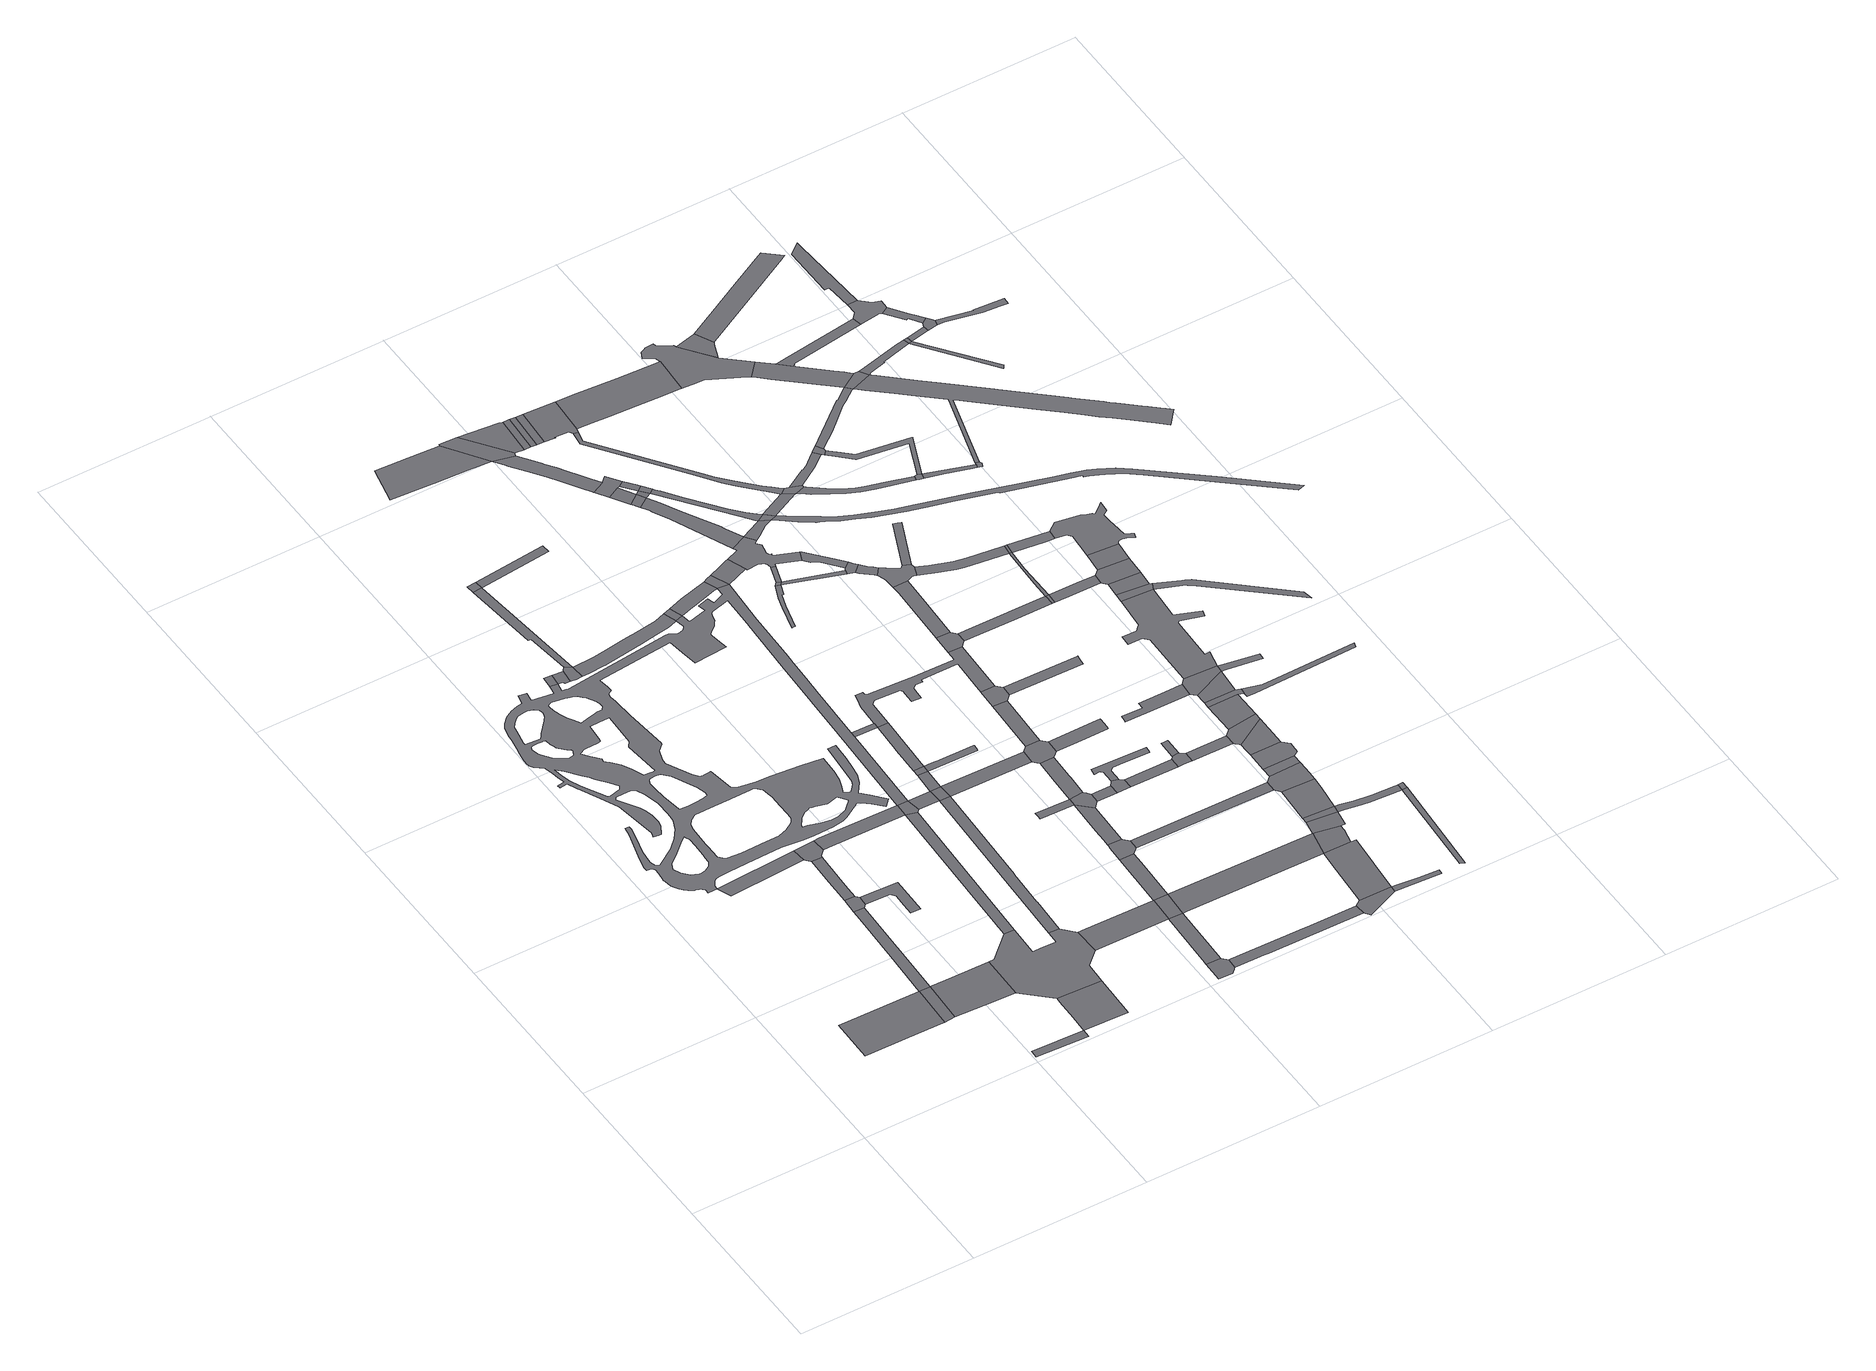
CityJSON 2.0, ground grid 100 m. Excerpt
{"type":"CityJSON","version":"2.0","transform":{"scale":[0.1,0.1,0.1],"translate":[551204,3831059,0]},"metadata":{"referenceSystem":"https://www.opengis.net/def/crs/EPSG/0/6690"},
"CityObjects":{
"road1":{"type":"Road","attributes":{"function":"3","RoadStructureAttribute.sectionType":"1"},"geometry":[{"type":"MultiSurface","lod":"1","boundaries":[[[0,1,2,3,4,5,6]]]}]},
"road2":{"type":"Road","geometry":[{"type":"MultiSurface","lod":"1","boundaries":[[[6,5,7,8]]]}]},
"road3":{"type":"Road","geometry":[{"type":"MultiSurface","lod":"1","boundaries":[[[9,10,11,12,13,14,15]]]}]},
"road4":{"type":"Road","attributes":{"RoadStructureAttribute.sectionType":"1"},"geometry":[{"type":"MultiSurface","lod":"1","boundaries":[[[16,17,18,19,6,8,20]]]}]},
"road5":{"type":"Road","attributes":{"RoadStructureAttribute.sectionType":"1"},"geometry":[{"type":"MultiSurface","lod":"1","boundaries":[[[21,22,23,24,25]]]}]},
"road6":{"type":"Road","attributes":{"function":"3","RoadStructureAttribute.sectionType":"1"},"geometry":[{"type":"MultiSurface","lod":"1","boundaries":[[[26,27,8,7,28,29,30]]]}]},
"road7":{"type":"Road","geometry":[{"type":"MultiSurface","lod":"1","boundaries":[[[31,16,20,32,33,34]]]}]},
"road8":{"type":"Road","attributes":{"RoadStructureAttribute.sectionType":"1"},"geometry":[{"type":"MultiSurface","lod":"1","boundaries":[[[35,36,37,31,34,38,39]]]}]},
"road9":{"type":"Road","attributes":{"RoadStructureAttribute.sectionType":"1"},"geometry":[{"type":"MultiSurface","lod":"1","boundaries":[[[40,41,42,43,44,45,46,33,32]]]}]},
"road10":{"type":"Road","geometry":[{"type":"MultiSurface","lod":"1","boundaries":[[[47,9,15,48,49,35,39,50,51,52,53]]]}]},
"road11":{"type":"Road","geometry":[{"type":"MultiSurface","lod":"1","boundaries":[[[54,55,56,57]]]}]},
"road12":{"type":"Road","geometry":[{"type":"MultiSurface","lod":"1","boundaries":[[[58,59,60,61,62,25,63,64]]]}]},
"road13":{"type":"Road","attributes":{"RoadStructureAttribute.sectionType":"1"},"geometry":[{"type":"MultiSurface","lod":"1","boundaries":[[[57,56,65,66,67,68]]]}]},
"road14":{"type":"Road","attributes":{"RoadStructureAttribute.sectionType":"1"},"geometry":[{"type":"MultiSurface","lod":"1","boundaries":[[[69,70,71,72,73,74,75,76,77,78,79,80,81,82,83,84,85,86,87,88,89,90,91,92,56,55,93,94,95,96,97,98,99,100,101,102,103,104,105,106,107,108,109,110,111,112,113,114,115,116,117,118,119,120,121,122,123,124,125,126,127,128,129,130,131,132,133,134,135,136,137,138,139,140,141,142,143,144,145,146,147,148,149,150,151,152,153,154,155,156,157,158,159,160,161,162,163,164,165,166,167,168,169,170,171,172,173,174,175,176,177,178,179,180,181,182,183,184,185,186,187,188,189,190,191,192,193,194,195,196,197,198,12,199,200,201,202,203,204,205,206,207,208,209,210,211,212,213,214,215,216,217,218,219,220,221,222,223,224,225,226,227,228,229,230,231,232,233,234,235,236,237,238,239,240,241,242,243,244,245,246,247,248,249,250,251,252,253,254,255,256,257,258,259,260,261,262,263,264,265,266,267,268,269,270,271,272,273,274,275,276,277,278,279,280,281,282,283,284,285,286,287,288,289,290,291,292,293,294,295,296,297,298,299,300,301,302],[303,304,305,306,307,308,309,310,311,312,313,314,315,316,317,318,319,320,321,322],[323,324,325,326,327,328,329,330,331,332,333,334,335,336,337,338,339],[340,341,342,343,344,345,346,347,348,349,350,351,352,353,354,355,356,357,358,359,360,361,362,363,364,365],[366,367,368,369,370,371,372,373,374,375,376,377,378,379,380,381,382,383,384,385,386,387,388],[389,390,391,392,393,394,395,396,397,398,399,400,401,402,403,404,405,406,407,408,409,410],[411,412,413,414,415,416,417,418,419,420,421,422,423,424,425,426,427,428,429,430,431,432,433,434,435],[436,437,438,439,440,441,442,443,444,445,446,447,448,449,450,451,452],[453,454,455,456,457,458,459,460,461,462,463,464,465,466,467,468,469,470,471,472,473,474,475,476,477],[478,479,480,481,482,483,484,485,486,487,488,489,490,491,492,493,494,495,496,497,498,499,500,501,502,503,504,505,506]]]}]},
"road15":{"type":"Road","geometry":[{"type":"MultiSurface","lod":"1","boundaries":[[[507,68,67,508,509,510]]]}]},
"road16":{"type":"Road","geometry":[{"type":"MultiSurface","lod":"1","boundaries":[[[511,512,513,30,29,58,64,514,515,516,517,518,519,520,521,522,523]]]}]},
"road17":{"type":"Road","attributes":{"RoadStructureAttribute.sectionType":"1"},"geometry":[{"type":"MultiSurface","lod":"1","boundaries":[[[524,525,526,527,507,510]]]}]},
"road18":{"type":"Road","geometry":[{"type":"MultiSurface","lod":"1","boundaries":[[[528,47,53,529,530,290]]]}]},
"road19":{"type":"Road","geometry":[{"type":"MultiSurface","lod":"1","boundaries":[[[531,532,525,524]]]}]},
"road20":{"type":"Road","attributes":{"RoadStructureAttribute.sectionType":"1"},"geometry":[{"type":"MultiSurface","lod":"1","boundaries":[[[530,533,534,535,536,511,523,537]]]}]},
"road21":{"type":"Road","attributes":{"RoadStructureAttribute.sectionType":"1"},"geometry":[{"type":"MultiSurface","lod":"1","boundaries":[[[538,539,540,541,542,543,544,510,509,545,546,547,548,549,550,551,552,553,554,555,78]]]}]},
"road22":{"type":"Road","attributes":{"RoadStructureAttribute.sectionType":"1"},"geometry":[{"type":"MultiSurface","lod":"1","boundaries":[[[556,557,558,518,517,559,560,561,562,563]]]}]},
"road23":{"type":"Road","geometry":[{"type":"MultiSurface","lod":"1","boundaries":[[[290,530,537,564,565,291]]]}]},
"road24":{"type":"Road","attributes":{"RoadStructureAttribute.sectionType":"1"},"geometry":[{"type":"MultiSurface","lod":"1","boundaries":[[[566,567,531,524]]]}]},
"road25":{"type":"Road","attributes":{"function":"3","RoadStructureAttribute.sectionType":"1"},"geometry":[{"type":"MultiSurface","lod":"1","boundaries":[[[568,516,515,569,570]]]}]},
"road26":{"type":"Road","attributes":{"RoadStructureAttribute.sectionType":"1"},"geometry":[{"type":"MultiSurface","lod":"1","boundaries":[[[571,291,565,572,556,573]]]}]},
"road27":{"type":"Road","geometry":[{"type":"MultiSurface","lod":"1","boundaries":[[[574,575,576,577,578,579,580,581,582]]]}]},
"road28":{"type":"Road","geometry":[{"type":"MultiSurface","lod":"1","boundaries":[[[573,556,563,583]]]}]},
"road29":{"type":"Road","attributes":{"RoadStructureAttribute.sectionType":"1"},"geometry":[{"type":"MultiSurface","lod":"1","boundaries":[[[584,573,583,585]]]}]},
"road30":{"type":"Road","attributes":{"RoadStructureAttribute.sectionType":"1"},"geometry":[{"type":"MultiSurface","lod":"1","boundaries":[[[569,586,587,588,574,582,589]]]}]},
"road31":{"type":"Road","geometry":[{"type":"MultiSurface","lod":"1","boundaries":[[[590,584,585,591]]]}]},
"road32":{"type":"Road","attributes":{"function":"2","RoadStructureAttribute.sectionType":"1"},"geometry":[{"type":"MultiSurface","lod":"1","boundaries":[[[592,593,594,595,596,597,598,599,600,601]]]}]},
"road33":{"type":"Road","geometry":[{"type":"MultiSurface","lod":"1","boundaries":[[[602,538,78,77]]]}]},
"road34":{"type":"Road","geometry":[{"type":"MultiSurface","lod":"1","boundaries":[[[293,292,603,604]]]}]},
"road35":{"type":"Road","attributes":{"RoadStructureAttribute.sectionType":"1"},"geometry":[{"type":"MultiSurface","lod":"1","boundaries":[[[603,605,606,607,590,591,608]]]}]},
"road36":{"type":"Road","geometry":[{"type":"MultiSurface","lod":"1","boundaries":[[[570,569,589,609]]]}]},
"road37":{"type":"Road","attributes":{"RoadStructureAttribute.sectionType":"1"},"geometry":[{"type":"MultiSurface","lod":"1","boundaries":[[[610,611,570,609,612,613]]]}]},
"road38":{"type":"Road","attributes":{"RoadStructureAttribute.sectionType":"1"},"geometry":[{"type":"MultiSurface","lod":"1","boundaries":[[[614,615,616,617,618,619,620,621,591,585]]]}]},
"road39":{"type":"Road","geometry":[{"type":"MultiSurface","lod":"1","boundaries":[[[622,623,602,77,624,625,626,627,628,629,630,69]]]}]},
"road40":{"type":"Road","attributes":{"RoadStructureAttribute.sectionType":"1"},"geometry":[{"type":"MultiSurface","lod":"1","boundaries":[[[631,583,563,632,633,634]]]}]},
"road41":{"type":"Road","geometry":[{"type":"MultiSurface","lod":"1","boundaries":[[[635,636,637,638,639]]]}]},
"road42":{"type":"Road","geometry":[{"type":"MultiSurface","lod":"1","boundaries":[[[640,641,642,610,613,643,644,645,646,647,648,649,650]]]}]},
"road43":{"type":"Road","geometry":[{"type":"MultiSurface","lod":"1","boundaries":[[[651,601,600,652,653,654,655,656,657,658,659]]]}]},
"road44":{"type":"Road","attributes":{"RoadStructureAttribute.sectionType":"1"},"geometry":[{"type":"MultiSurface","lod":"1","boundaries":[[[638,660,661,662,640,650,663]]]}]},
"road45":{"type":"Road","attributes":{"RoadStructureAttribute.sectionType":"1"},"geometry":[{"type":"MultiSurface","lod":"1","boundaries":[[[664,665,666,580,579,667,668,669,670,671]]]}]},
"road46":{"type":"Road","geometry":[{"type":"MultiSurface","lod":"1","boundaries":[[[672,673,622,69,302]]]}]},
"road47":{"type":"Road","geometry":[{"type":"MultiSurface","lod":"1","boundaries":[[[674,675,659,658,676,677]]]}]},
"road48":{"type":"Road","geometry":[{"type":"MultiSurface","lod":"1","boundaries":[[[678,679,639,638,663,680,681,682]]]}]},
"road49":{"type":"Road","attributes":{"RoadStructureAttribute.sectionType":"1"},"geometry":[{"type":"MultiSurface","lod":"1","boundaries":[[[600,683,684,685,686,687,688,689,690,691,692,693,694,695,696,697,698,699,700,701,702,703,704,705,652]]]}]},
"road50":{"type":"Road","attributes":{"RoadStructureAttribute.sectionType":"1"},"geometry":[{"type":"MultiSurface","lod":"1","boundaries":[[[706,707,708,709,710,639,679]]]}]},
"road51":{"type":"Road","attributes":{"RoadStructureAttribute.sectionType":"1"},"geometry":[{"type":"MultiSurface","lod":"1","boundaries":[[[711,712,713,714,715,716,717,718,719,720,721,722,723,724,604,603,608,725,726,727,728,729,730,731,732,733,734,735,736,737,738,739,740,741,742,743,744,745]]]}]},
"road52":{"type":"Road","attributes":{"RoadStructureAttribute.sectionType":"1"},"geometry":[{"type":"MultiSurface","lod":"1","boundaries":[[[746,747,748,672,302,749]]]}]},
"road53":{"type":"Road","attributes":{"RoadStructureAttribute.sectionType":"1"},"geometry":[{"type":"MultiSurface","lod":"1","boundaries":[[[750,751,752,753,754,755,756,757,758,759,760]]]}]},
"road54":{"type":"Road","attributes":{"RoadStructureAttribute.sectionType":"1"},"geometry":[{"type":"MultiSurface","lod":"1","boundaries":[[[682,681,761,762]]]}]},
"road55":{"type":"Road","geometry":[{"type":"MultiSurface","lod":"1","boundaries":[[[763,634,633,709,708,764,765,766,767,768,769]]]}]},
"road56":{"type":"Road","geometry":[{"type":"MultiSurface","lod":"1","boundaries":[[[677,676,770,771]]]}]},
"road57":{"type":"Road","attributes":{"RoadStructureAttribute.sectionType":"1"},"geometry":[{"type":"MultiSurface","lod":"1","boundaries":[[[772,773,774,775,776]]]}]},
"road58":{"type":"Road","geometry":[{"type":"MultiSurface","lod":"1","boundaries":[[[777,693,692,778,779,780,774,773,781,782]]]}]},
"road59":{"type":"Road","attributes":{"function":"3","RoadStructureAttribute.sectionType":"1"},"geometry":[{"type":"MultiSurface","lod":"1","boundaries":[[[783,609,589,784,785,786]]]}]},
"road60":{"type":"Road","attributes":{"RoadStructureAttribute.sectionType":"1"},"geometry":[{"type":"MultiSurface","lod":"1","boundaries":[[[771,770,787,788]]]}]},
"road61":{"type":"Road","geometry":[{"type":"MultiSurface","lod":"1","boundaries":[[[776,775,789,790,791,792]]]}]},
"road62":{"type":"Road","geometry":[{"type":"MultiSurface","lod":"1","boundaries":[[[793,750,760,794]]]}]},
"road63":{"type":"Road","geometry":[{"type":"MultiSurface","lod":"1","boundaries":[[[788,787,795,796]]]}]},
"road64":{"type":"Road","attributes":{"RoadStructureAttribute.sectionType":"1"},"geometry":[{"type":"MultiSurface","lod":"1","boundaries":[[[797,763,769,798]]]}]},
"road65":{"type":"Road","geometry":[{"type":"MultiSurface","lod":"1","boundaries":[[[799,800,801,762,761,802,803,804,805]]]}]},
"road66":{"type":"Road","attributes":{"RoadStructureAttribute.sectionType":"1"},"geometry":[{"type":"MultiSurface","lod":"1","boundaries":[[[806,782,781,807,808]]]}]},
"road67":{"type":"Road","attributes":{"RoadStructureAttribute.sectionType":"1"},"geometry":[{"type":"MultiSurface","lod":"1","boundaries":[[[809,793,794,810,811]]]}]},
"road68":{"type":"Road","attributes":{"RoadStructureAttribute.sectionType":"1"},"geometry":[{"type":"MultiSurface","lod":"1","boundaries":[[[807,812,776,792,813,814]]]}]},
"road69":{"type":"Road","attributes":{"RoadStructureAttribute.sectionType":"1"},"geometry":[{"type":"MultiSurface","lod":"1","boundaries":[[[815,816,817,818,819,820,821,792,791,822,823,824,825,826]]]}]},
"road70":{"type":"Road","geometry":[{"type":"MultiSurface","lod":"1","boundaries":[[[808,807,814,827]]]}]},
"road71":{"type":"Road","geometry":[{"type":"MultiSurface","lod":"1","boundaries":[[[826,825,828,746,749,829,830,831,832,833,834,835,836,837,809,811,838,839,840,841,842,843,844,845,846,847,848,849,850,851,852,853,854,855,856,857]]]}]},
"road72":{"type":"Road","geometry":[{"type":"MultiSurface","lod":"1","boundaries":[[[743,797,798,858,859,860,861,744]]]}]},
"road73":{"type":"Road","geometry":[{"type":"MultiSurface","lod":"1","boundaries":[[[862,796,795,863,864,865,866,867,868,869,870,871,872]]]}]},
"road74":{"type":"Road","attributes":{"RoadStructureAttribute.sectionType":"1"},"geometry":[{"type":"MultiSurface","lod":"1","boundaries":[[[647,646,873,874]]]}]},
"road75":{"type":"Road","attributes":{"RoadStructureAttribute.sectionType":"1"},"geometry":[{"type":"MultiSurface","lod":"1","boundaries":[[[794,760,875,876]]]}]},
"road76":{"type":"Road","attributes":{"RoadStructureAttribute.sectionType":"1"},"geometry":[{"type":"MultiSurface","lod":"1","boundaries":[[[877,878,879,880,881,882,883,884,885,886,887,888,889,890,891,892,799,805]]]}]},
"road77":{"type":"Road","attributes":{"RoadStructureAttribute.sectionType":"1"},"geometry":[{"type":"MultiSurface","lod":"1","boundaries":[[[893,894,895,896,897,898,899,767,766]]]}]},
"road78":{"type":"Road","attributes":{"RoadStructureAttribute.sectionType":"1"},"geometry":[{"type":"MultiSurface","lod":"1","boundaries":[[[900,901,902,903,904,905,906,907,827,814,908,909,910,911,912]]]}]},
"road79":{"type":"Road","attributes":{"RoadStructureAttribute.sectionType":"1"},"geometry":[{"type":"MultiSurface","lod":"1","boundaries":[[[803,802,913,914]]]}]},
"road80":{"type":"Road","attributes":{"RoadStructureAttribute.sectionType":"1"},"geometry":[{"type":"MultiSurface","lod":"1","boundaries":[[[911,915,826,857,916,917,918,919]]]}]},
"road81":{"type":"Road","geometry":[{"type":"MultiSurface","lod":"1","boundaries":[[[920,921,671,670,922,923,924,925,926]]]}]},
"road82":{"type":"Road","geometry":[{"type":"MultiSurface","lod":"1","boundaries":[[[927,711,745,928,929,930,931,932,933]]]}]},
"road83":{"type":"Road","attributes":{"RoadStructureAttribute.sectionType":"1"},"geometry":[{"type":"MultiSurface","lod":"1","boundaries":[[[934,935,841,840,936,937,938,939]]]}]},
"road84":{"type":"Road","geometry":[{"type":"MultiSurface","lod":"1","boundaries":[[[912,911,919,940]]]}]},
"road85":{"type":"Road","geometry":[{"type":"MultiSurface","lod":"1","boundaries":[[[941,939,938,942,876,875,943,944]]]}]},
"road86":{"type":"Road","attributes":{"RoadStructureAttribute.sectionType":"1"},"geometry":[{"type":"MultiSurface","lod":"1","boundaries":[[[869,945,946,947,948,949,950,951,952,953,954,955,956,957,958,959,960,961,962,963,964,870]]]}]},
"road87":{"type":"Road","attributes":{"RoadStructureAttribute.sectionType":"1"},"geometry":[{"type":"MultiSurface","lod":"1","boundaries":[[[965,966,967,968,927,933]]]}]},
"road88":{"type":"Road","attributes":{"RoadStructureAttribute.sectionType":"1"},"geometry":[{"type":"MultiSurface","lod":"1","boundaries":[[[785,969,920,926,970,971]]]}]},
"road89":{"type":"Road","attributes":{"RoadStructureAttribute.sectionType":"1"},"geometry":[{"type":"MultiSurface","lod":"1","boundaries":[[[972,973,944,943,974,975,976,977]]]}]},
"road90":{"type":"Road","geometry":[{"type":"MultiSurface","lod":"1","boundaries":[[[978,979,980,914,913,981,982,983,984]]]}]},
"road91":{"type":"Road","attributes":{"RoadStructureAttribute.sectionType":"1"},"geometry":[{"type":"MultiSurface","lod":"1","boundaries":[[[985,986,987,988,860,859]]]}]},
"road92":{"type":"Road","geometry":[{"type":"MultiSurface","lod":"1","boundaries":[[[989,990,991,992,979,978]]]}]},
"road93":{"type":"Road","attributes":{"RoadStructureAttribute.sectionType":"7"},"geometry":[{"type":"MultiSurface","lod":"1","boundaries":[[[954,912,940,993,994,995,996,997]]]}]},
"road94":{"type":"Road","geometry":[{"type":"MultiSurface","lod":"1","boundaries":[[[786,785,971,998,999]]]}]},
"road95":{"type":"Road","geometry":[{"type":"MultiSurface","lod":"1","boundaries":[[[1000,1001,1002,1003,977,976,1004,1005,1006,967,966,1007,1008,1009,1010,1011,1012]]]}]},
"road96":{"type":"Road","attributes":{"RoadStructureAttribute.sectionType":"1"},"geometry":[{"type":"MultiSurface","lod":"1","boundaries":[[[1013,1014,1015,1016,1017,1018,926,925]]]}]},
"road97":{"type":"Road","attributes":{"function":"2","RoadStructureAttribute.sectionType":"1"},"geometry":[{"type":"MultiSurface","lod":"1","boundaries":[[[1019,1020,1021,872,871,1022,1023,1024,1025,1026,1027,1028]]]}]},
"road98":{"type":"Road","attributes":{"RoadStructureAttribute.sectionType":"1"},"geometry":[{"type":"MultiSurface","lod":"1","boundaries":[[[1029,786,999,1030,1031]]]}]},
"road99":{"type":"Road","attributes":{"RoadStructureAttribute.sectionType":"1"},"geometry":[{"type":"MultiSurface","lod":"1","boundaries":[[[984,983,1032,1033]]]}]},
"road100":{"type":"Road","geometry":[{"type":"MultiSurface","lod":"1","boundaries":[[[1034,1029,1031,1035]]]}]},
"road101":{"type":"Road","geometry":[{"type":"MultiSurface","lod":"1","boundaries":[[[955,954,997,1036,1037,1038]]]}]},
"road102":{"type":"Road","attributes":{"RoadStructureAttribute.sectionType":"1"},"geometry":[{"type":"MultiSurface","lod":"1","boundaries":[[[1039,1040,1041,931,930,1042,1043,1044]]]}]},
"road103":{"type":"Road","attributes":{"RoadStructureAttribute.sectionType":"1"},"geometry":[{"type":"MultiSurface","lod":"1","boundaries":[[[1045,1034,1035,1046,1047]]]}]},
"road104":{"type":"Road","attributes":{"RoadStructureAttribute.sectionType":"1"},"geometry":[{"type":"MultiSurface","lod":"1","boundaries":[[[1048,1049,1050,1051,1052,1053,1054,1055,1056,1057,1058]]]}]},
"road105":{"type":"Road","geometry":[{"type":"MultiSurface","lod":"1","boundaries":[[[1059,1060,1061,1062,1063,874,873,1064,1065,1045,1047]]]}]},
"road106":{"type":"Road","attributes":{"RoadStructureAttribute.sectionType":"1"},"geometry":[{"type":"MultiSurface","lod":"1","boundaries":[[[1066,1067,1068,1012,1011]]]}]},
"road107":{"type":"Road","attributes":{"RoadStructureAttribute.sectionType":"1"},"geometry":[{"type":"MultiSurface","lod":"1","boundaries":[[[1069,1061,1060,1070]]]}]},
"road108":{"type":"Road","attributes":{"RoadStructureAttribute.sectionType":"1"},"geometry":[{"type":"MultiSurface","lod":"1","boundaries":[[[1071,1072,1073,1074,1075,1076,1077,1038,1037,1078,1079,1080]]]}]},
"road109":{"type":"Road","geometry":[{"type":"MultiSurface","lod":"1","boundaries":[[[1081,1069,1070,1082,1083,1084]]]}]},
"road110":{"type":"Road","attributes":{"RoadStructureAttribute.sectionType":"1"},"geometry":[{"type":"MultiSurface","lod":"1","boundaries":[[[1085,1086,1087,1010,1009,1088,1089,1090,1091,1092,1093]]]}]},
"road111":{"type":"Road","attributes":{"RoadStructureAttribute.sectionType":"1"},"geometry":[{"type":"MultiSurface","lod":"1","boundaries":[[[1094,1095,1096,1097,1098,1081,1084]]]}]},
"road112":{"type":"Road","geometry":[{"type":"MultiSurface","lod":"1","boundaries":[[[1099,1100,1101,1102,1033,1032,1103,1104,1096,1095]]]}]},
"road113":{"type":"Road","attributes":{"RoadStructureAttribute.sectionType":"1"},"geometry":[{"type":"MultiSurface","lod":"1","boundaries":[[[1105,1106,1107,1108,1035,1031,1109,1110,1111,1112,1113]]]}]},
"road114":{"type":"Road","attributes":{"RoadStructureAttribute.sectionType":"1"},"geometry":[{"type":"MultiSurface","lod":"1","boundaries":[[[1114,1115,1116,1117,1118,1119,1120,1121,1036,997,1122,1123,1124,1125,1126,1127,1128,1129,1130,1131]]]}]},
"road115":{"type":"Road","attributes":{"RoadStructureAttribute.sectionType":"1"},"geometry":[{"type":"MultiSurface","lod":"1","boundaries":[[[1132,1100,1099,1133]]]}]},
"road116":{"type":"Road","geometry":[{"type":"MultiSurface","lod":"1","boundaries":[[[1044,1043,1134,1135]]]}]},
"road117":{"type":"Road","geometry":[{"type":"MultiSurface","lod":"1","boundaries":[[[1136,1137,1138,1112]]]}]},
"road118":{"type":"Road","geometry":[{"type":"MultiSurface","lod":"1","boundaries":[[[1139,1132,1133,1140,1141,1142]]]}]},
"road119":{"type":"Road","geometry":[{"type":"MultiSurface","lod":"1","boundaries":[[[1143,1144,1071,1080,1145,1146,1147]]]}]},
"road120":{"type":"Road","attributes":{"RoadStructureAttribute.sectionType":"1"},"geometry":[{"type":"MultiSurface","lod":"1","boundaries":[[[1148,1149,1150,1151,1139,1142]]]}]},
"road121":{"type":"Road","geometry":[{"type":"MultiSurface","lod":"1","boundaries":[[[1152,1153,1154,1058,1057,1149,1148,1155]]]}]},
"road122":{"type":"Road","attributes":{"RoadStructureAttribute.sectionType":"1"},"geometry":[{"type":"MultiSurface","lod":"1","boundaries":[[[1092,1156,1044,1135,1157,1158]]]}]},
"road123":{"type":"Road","geometry":[{"type":"MultiSurface","lod":"1","boundaries":[[[1093,1092,1158,1159]]]}]},
"road124":{"type":"Road","geometry":[{"type":"MultiSurface","lod":"1","boundaries":[[[1160,1161,1162,1163,1164,1165,1166,1167,1168,1169,1170,1171,1028,1027,1172,1173,1174,1175,1176,1177,1178]]]}]},
"road125":{"type":"Road","attributes":{"RoadStructureAttribute.sectionType":"1"},"geometry":[{"type":"MultiSurface","lod":"1","boundaries":[[[1179,1180,1181,1135,1134,1182,1183,1184]]]}]},
"road126":{"type":"Road","geometry":[{"type":"MultiSurface","lod":"1","boundaries":[[[1113,1112,1138,1185]]]}]},
"road127":{"type":"Road","attributes":{"RoadStructureAttribute.sectionType":"1"},"geometry":[{"type":"MultiSurface","lod":"1","boundaries":[[[1186,1187,1188,1189,1190,1191,1146,1145,1192,1193,1194,1195,1196,1197,1198]]]}]},
"road128":{"type":"Road","geometry":[{"type":"MultiSurface","lod":"1","boundaries":[[[1199,1200,1178,1201,1202,1203,1204,1205,1206]]]}]},
"road129":{"type":"Road","geometry":[{"type":"MultiSurface","lod":"1","boundaries":[[[1207,1208,1209,1210,1211,1212,1213,1214,1215,1216,1217,1218,1152,1155,1219,1220,1221,1222,1223,1224,1225,1226]]]}]},
"road130":{"type":"Road","geometry":[{"type":"MultiSurface","lod":"1","boundaries":[[[1197,1131,1130,1227,1228,1198]]]}]},
"road131":{"type":"Road","attributes":{"RoadStructureAttribute.sectionType":"1"},"geometry":[{"type":"MultiSurface","lod":"1","boundaries":[[[1159,1158,1229,1230,1231,1232,1233,1234]]]}]},
"road132":{"type":"Road","attributes":{"RoadStructureAttribute.sectionType":"1"},"geometry":[{"type":"MultiSurface","lod":"1","boundaries":[[[1235,1236,1237,1238,1143,1147,1239,1240,1241,1242,1243,1244,1245,1246,1247,1248,1249]]]}]},
"road133":{"type":"Road","geometry":[{"type":"MultiSurface","lod":"1","boundaries":[[[1250,1251,1252,1253,1155,1148]]]}]},
"road134":{"type":"Road","geometry":[{"type":"MultiSurface","lod":"1","boundaries":[[[1254,1207,1226,1255,1256]]]}]},
"road135":{"type":"Road","attributes":{"RoadStructureAttribute.sectionType":"1"},"geometry":[{"type":"MultiSurface","lod":"1","boundaries":[[[1257,1254,1256,1258]]]}]},
"road136":{"type":"Road","geometry":[{"type":"MultiSurface","lod":"1","boundaries":[[[1259,1260,1261,1184,1183,1257,1258,1262]]]}]},
"road137":{"type":"Road","attributes":{"RoadStructureAttribute.sectionType":"1"},"geometry":[{"type":"MultiSurface","lod":"1","boundaries":[[[1198,1228,1263,1264,1265,1266]]]}]},
"road138":{"type":"Road","attributes":{"function":"2","RoadStructureAttribute.sectionType":"1"},"geometry":[{"type":"MultiSurface","lod":"1","boundaries":[[[1267,1176,1175,1268,1269,1270,1235,1271,1272,1273,1274,1275,1276]]]}]},
"road139":{"type":"Road","attributes":{"RoadStructureAttribute.sectionType":"1"},"geometry":[{"type":"MultiSurface","lod":"1","boundaries":[[[1277,1259,1262,1278]]]}]},
"road140":{"type":"Road","attributes":{"RoadStructureAttribute.sectionType":"1"},"geometry":[{"type":"MultiSurface","lod":"1","boundaries":[[[1279,1280,1281,1282,1283,1284,1141,1140]]]}]},
"road141":{"type":"Road","attributes":{"RoadStructureAttribute.sectionType":"1"},"geometry":[{"type":"MultiSurface","lod":"1","boundaries":[[[1285,1286,1287,1288,1289,1290,1291,1292,1293,1294,1295,1296,1297,1298,1299,1300,1301,1302,1303,1304,1305,1306,1307,1308,940,919,1309,1310,1311,1312,1313,1314,1315,1316,1317,1318,1319,1320,1321,1322,1323,1324,1325,1326,1327,1328,1329,1330,1331,1332,1333,1334,1335,1336,1337,1338]]]}]},
"road142":{"type":"Road","geometry":[{"type":"MultiSurface","lod":"1","boundaries":[[[1339,1266,1265,1340,1341,1342]]]}]},
"road143":{"type":"Road","geometry":[{"type":"MultiSurface","lod":"1","boundaries":[[[1343,1344,1345,1346,1347,1348,1349,1350,1351,1352,1353,1354,1355,1234,1233,1356,1357,1277,1278,1358,1359,1360,1361,1362,1363,1364,1365,1366,1367]]]}]},
"road144":{"type":"Road","geometry":[{"type":"MultiSurface","lod":"1","boundaries":[[[1271,1235,1249,1368,1369]]]}]},
"road145":{"type":"Road","attributes":{"RoadStructureAttribute.sectionType":"1"},"geometry":[{"type":"MultiSurface","lod":"1","boundaries":[[[1370,1371,1372,1373,1374,1276,1375,1376,1377,1378,1379,1380]]]}]},
"road146":{"type":"Road","attributes":{"function":"3","RoadStructureAttribute.sectionType":"1"},"geometry":[{"type":"MultiSurface","lod":"1","boundaries":[[[1381,1382,1383,1199,1206,1384,1385,1386,1387]]]}]},
"road147":{"type":"Road","attributes":{"RoadStructureAttribute.sectionType":"1"},"geometry":[{"type":"MultiSurface","lod":"1","boundaries":[[[1388,1389,1390,1391,1392,1393,1394,1395,1396,1397,1255,1226]]]}]},
"road148":{"type":"Road","attributes":{"RoadStructureAttribute.sectionType":"1"},"geometry":[{"type":"MultiSurface","lod":"1","boundaries":[[[1398,1399,1400,1401,1369,1368,1402,1403,1404,1405,1406]]]}]},
"road149":{"type":"Road","geometry":[{"type":"MultiSurface","lod":"1","boundaries":[[[1407,1398,1406,1408]]]}]},
"road150":{"type":"Road","attributes":{"function":"2","RoadStructureAttribute.sectionType":"1"},"geometry":[{"type":"MultiSurface","lod":"1","boundaries":[[[1409,1410,1411,1412,1413,1414,1415,1416,1417,1418,1419,1420,1421,1422,1423,1424,1425,1426,1368,1249,1427,1428,1429,1430,1431,1432,1339,1342,1433,1434,1435,1436,1437,1438,1439,1440,1441,1442,1443,1444,1445,1446]]]}]},
"road151":{"type":"Road","geometry":[{"type":"MultiSurface","lod":"1","boundaries":[[[1447,1448,1449,1450,1370,1380,1451,1452,1453,1454,1455,1456,1457]]]}]},
"road152":{"type":"Road","attributes":{"RoadStructureAttribute.sectionType":"1"},"geometry":[{"type":"MultiSurface","lod":"1","boundaries":[[[1458,1459,1407,1408,1460,1461]]]}]},
"road153":{"type":"Road","attributes":{"RoadStructureAttribute.sectionType":"1"},"geometry":[{"type":"MultiSurface","lod":"1","boundaries":[[[1462,1463,1464,1465,1466,1467,1449,1448]]]}]},
"road154":{"type":"Road","geometry":[{"type":"MultiSurface","lod":"1","boundaries":[[[1468,1469,1470,1471,1408,1406]]]}]},
"road155":{"type":"Road","attributes":{"RoadStructureAttribute.sectionType":"1"},"geometry":[{"type":"MultiSurface","lod":"1","boundaries":[[[1472,1473,1456,1455,1474,1475,1476,1477,1478]]]}]},
"road156":{"type":"Road","geometry":[{"type":"MultiSurface","lod":"1","boundaries":[[[1479,1478,1477,1480,1481,1458,1461,1482,1483]]]}]},
"road157":{"type":"Road","attributes":{"RoadStructureAttribute.sectionType":"1"},"geometry":[{"type":"MultiSurface","lod":"1","boundaries":[[[1484,1485,1483,1482,1486,1487,1488,1489,1490,1491]]]}]}
},
"vertices":[
[315,736,0],[311,487,0],[325,486,0],[559,483,0],[757,480,0],[766,480,0],[776,729,0],
[827,484,0],[838,729,0],
[785,1894,0],[735,1891,0],[378,1870,0],[325,1868,0],[357,1788,0],[646,1805,0],[790,1814,0],
[803,1372,0],[800,1291,0],[788,1012,0],[776,730,0],[861,1370,0],
[1015,80,0],[1015,57,0],[1014,34,0],[1309,21,0],[1311,69,0],
[965,727,0],[847,729,0],[992,477,0],[1170,469,0],[1174,723,0],
[807,1465,0],[880,1389,0],[882,1444,0],[865,1463,0],
[818,1783,0],[813,1643,0],[813,1642,0],[868,1555,0],[877,1781,0],
[1019,1382,0],[1039,1359,0],[1037,1282,0],[1035,1219,0],[1036,1219,0],[1090,1217,0],[1096,1434,0],
[904,1902,0],[807,1795,0],[817,1784,0],[877,1791,0],[884,1798,0],[886,1800,0],[909,1821,0],
[395,3572,0],[390,3509,0],[433,3503,0],[439,3568,0],
[1320,327,0],[1319,302,0],[1315,175,0],[1315,173,0],[1311,85,0],[1561,59,0],[1571,317,0],
[463,3498,0],[466,3486,0],[495,3484,0],[503,3562,0],
[1452,3654,0],[1451,3604,0],[1384,3577,0],[1374,3617,0],[1309,3599,0],[1319,3556,0],[1220,3530,0],[1212,3533,0],[1203,3582,0],[1161,3568,0],[1170,3520,0],[1167,3512,0],[1157,3497,0],[1133,3490,0],[1115,3489,0],[1102,3497,0],[1092,3504,0],[1080,3509,0],[1060,3511,0],[466,3443,0],[460,3444,0],[449,3446,0],[447,3446,0],[423,3450,0],[383,3455,0],[263,3473,0],[271,3527,0],[223,3533,0],[213,3480,0],[198,3478,0],[191,3477,0],[183,3475,0],[160,3467,0],[141,3460,0],[123,3452,0],[106,3444,0],[91,3432,0],[79,3417,0],[74,3412,0],[61,3399,0],[46,3376,0],[42,3354,0],[37,3326,0],[30,3281,0],[21,3224,0],[13,3184,0],[9,3166,0],[6,3133,0],[6,3126,0],[4,3111,0],[9,3089,0],[22,3069,0],[42,3049,0],[63,3038,0],[74,2993,0],[83,2947,0],[93,2901,0],[50,2895,0],[53,2877,0],[98,2883,0],[123,2826,0],[124,2824,0],[172,2729,0],[225,2609,0],[230,2596,0],[262,2390,0],[262,2370,0],[254,2342,0],[282,2338,0],[297,2336,0],[327,2390,0],[333,2421,0],[333,2449,0],[330,2478,0],[318,2522,0],[307,2549,0],[239,2662,0],[248,2675,0],[292,2678,0],[332,2675,0],[356,2667,0],[361,2660,0],[382,2612,0],[400,2528,0],[403,2445,0],[399,2390,0],[374,2332,0],[335,2277,0],[299,2242,0],[283,2226,0],[179,2158,0],[156,2168,0],[146,2200,0],[150,2245,0],[155,2285,0],[179,2378,0],[193,2448,0],[192,2464,0],[170,2465,0],[163,2418,0],[122,2270,0],[101,2185,0],[101,2160,0],[125,2157,0],[137,2150,0],[138,2147,0],[141,2139,0],[141,2111,0],[138,2088,0],[136,2074,0],[134,2058,0],[135,2053,0],[136,2042,0],[139,2023,0],[144,2007,0],[151,1993,0],[158,1978,0],[166,1965,0],[175,1955,0],[181,1948,0],[199,1932,0],[213,1923,0],[226,1918,0],[238,1915,0],[248,1911,0],[257,1907,0],[264,1902,0],[269,1896,0],[272,1890,0],[273,1866,0],[326,1892,0],[341,1917,0],[356,1930,0],[383,1935,0],[436,1937,0],[543,1942,0],[743,1946,0],[858,1935,0],[921,1930,0],[1038,1934,0],[1101,1943,0],[1128,1955,0],[1200,1998,0],[1202,2000,0],[1219,2009,0],[1222,2011,0],[1237,2008,0],[1243,2004,0],[1265,1986,0],[1272,1979,0],[1334,1918,0],[1367,1952,0],[1370,1954,0],[1345,1983,0],[1307,2027,0],[1269,2071,0],[1311,2129,0],[1330,2179,0],[1340,2234,0],[1349,2307,0],[1353,2410,0],[1306,2412,0],[1297,2284,0],[1286,2159,0],[1278,2136,0],[1244,2098,0],[1231,2096,0],[1209,2113,0],[1209,2121,0],[1221,2148,0],[1240,2201,0],[1250,2266,0],[1251,2366,0],[1134,2382,0],[971,2398,0],[878,2402,0],[875,2403,0],[805,2415,0],[796,2416,0],[761,2434,0],[751,2495,0],[737,2583,0],[722,2581,0],[699,2578,0],[694,2579,0],[674,2583,0],[649,2615,0],[580,2748,0],[582,2782,0],[602,2839,0],[636,2870,0],[638,2874,0],[641,2882,0],[616,3125,0],[606,3246,0],[602,3289,0],[607,3309,0],[632,3325,0],[629,3360,0],[621,3415,0],[1055,3456,0],[1066,3364,0],[1080,3269,0],[1270,3283,0],[1254,3366,0],[1251,3388,0],[1253,3398,0],[1261,3408,0],[1281,3424,0],[1295,3436,0],[1308,3454,0],[1320,3471,0],[1325,3489,0],[1330,3507,0],[1332,3517,0],[1342,3527,0],[1451,3556,0],[1443,3368,0],[1442,3351,0],[1427,3024,0],[1406,2473,0],[1382,1895,0],[1442,1893,0],[1463,2413,0],[1464,2445,0],[1464,2449,0],[1477,2782,0],[1481,2865,0],[1487,3033,0],[1488,3044,0],[1489,3054,0],[1489,3064,0],[1500,3368,0],[1515,3647,0],[132,3075,0],[99,3122,0],[89,3137,0],[81,3177,0],[86,3192,0],[98,3197,0],[131,3200,0],[153,3197,0],[158,3197,0],[171,3195,0],[174,3163,0],[182,3139,0],[186,3128,0],[232,3078,0],[242,3073,0],[242,3072,0],[244,3063,0],[230,3038,0],[205,3033,0],[165,3056,0],[188,2892,0],[212,2863,0],[229,2839,0],[275,2779,0],[305,2737,0],[304,2735,0],[292,2716,0],[230,2700,0],[219,2701,0],[217,2702,0],[152,2824,0],[146,2835,0],[122,2892,0],[117,2907,0],[108,2952,0],[98,2998,0],[131,2965,0],[934,2054,0],[944,2068,0],[960,2080,0],[976,2093,0],[996,2099,0],[998,2099,0],[1011,2106,0],[1014,2106,0],[1026,2103,0],[1041,2099,0],[1101,2085,0],[1119,2087,0],[1161,2100,0],[1169,2095,0],[1199,2056,0],[1197,2048,0],[1167,2020,0],[1160,2012,0],[1150,2003,0],[1097,1982,0],[1084,1981,0],[1053,1979,0],[1000,1991,0],[935,2008,0],[912,2013,0],[912,2025,0],[70,3239,0],[86,3325,0],[92,3354,0],[109,3377,0],[131,3400,0],[148,3410,0],[168,3415,0],[179,3416,0],[183,3417,0],[188,3418,0],[208,3418,0],[238,3411,0],[256,3393,0],[261,3373,0],[259,3356,0],[254,3343,0],[239,3323,0],[236,3320,0],[175,3250,0],[163,3228,0],[158,3224,0],[153,3220,0],[73,3227,0],[314,2002,0],[307,2002,0],[267,2019,0],[251,2037,0],[234,2056,0],[217,2098,0],[230,2130,0],[231,2133,0],[291,2182,0],[307,2195,0],[360,2242,0],[382,2262,0],[386,2253,0],[393,2233,0],[396,2180,0],[392,2130,0],[391,2107,0],[389,2083,0],[389,2050,0],[376,2030,0],[372,2025,0],[340,2005,0],[354,3262,0],[345,3274,0],[331,3315,0],[317,3356,0],[314,3381,0],[314,3394,0],[324,3402,0],[338,3407,0],[409,3397,0],[436,3388,0],[442,3386,0],[446,3385,0],[469,3376,0],[484,3358,0],[499,3343,0],[525,3299,0],[532,3276,0],[532,3271,0],[533,3254,0],[518,3234,0],[490,3233,0],[461,3227,0],[422,3218,0],[385,3210,0],[363,3249,0],[461,2696,0],[493,2698,0],[521,2696,0],[556,2657,0],[620,2522,0],[635,2472,0],[633,2452,0],[632,2452,0],[603,2442,0],[571,2440,0],[516,2436,0],[473,2440,0],[466,2441,0],[450,2558,0],[446,2619,0],[443,2668,0],[451,2688,0],[399,3057,0],[409,3165,0],[424,3165,0],[492,3166,0],[518,3166,0],[517,3115,0],[513,2976,0],[488,2943,0],[496,2873,0],[510,2736,0],[495,2731,0],[485,2732,0],[448,2735,0],[422,2798,0],[394,2855,0],[356,2899,0],[343,2912,0],[333,2922,0],[336,2939,0],[295,2986,0],[267,3026,0],[298,3042,0],[312,3044,0],[375,3045,0],[395,3047,0],[457,2316,0],[477,2341,0],[511,2366,0],[601,2366,0],[694,2365,0],[721,2366,0],[837,2367,0],[849,2367,0],[864,2357,0],[884,2335,0],[892,2286,0],[895,2270,0],[895,2198,0],[896,2130,0],[895,2106,0],[894,2095,0],[877,2070,0],[863,2061,0],[829,2039,0],[777,2021,0],[705,2021,0],[560,2019,0],[482,2026,0],[462,2036,0],[447,2056,0],[446,2101,0],[446,2142,0],[446,2166,0],[450,2286,0],
[520,3587,0],[529,3480,0],[562,3482,0],[558,3561,0],
[1343,851,0],[1343,850,0],[1206,723,0],[1576,442,0],[1657,515,0],[1653,667,0],[1589,737,0],[1531,740,0],[1528,669,0],[1458,670,0],[1393,671,0],[1393,673,0],[1401,849,0],
[480,4272,0],[427,4266,0],[475,3837,0],[490,3837,0],
[936,1903,0],[941,1823,0],[1380,1815,0],
[475,4321,0],[421,4315,0],
[1380,1808,0],[1351,1074,0],[1346,947,0],[1346,932,0],[1440,1798,0],
[1136,3643,0],[1075,3623,0],[935,3603,0],[919,3601,0],[857,3592,0],[761,3578,0],[685,3567,0],[603,3484,0],[697,3488,0],[699,3488,0],[784,3501,0],[878,3514,0],[931,3522,0],[1025,3537,0],[1089,3546,0],[1096,3547,0],[1104,3549,0],[1122,3555,0],
[1574,1810,0],[1550,1210,0],[1547,1143,0],[1598,954,0],[1598,955,0],[1607,1178,0],[1608,1180,0],[1634,1808,0],
[1448,1805,0],[1457,1813,0],
[893,4313,0],[888,4362,0],
[1700,667,0],[2080,510,0],[2087,661,0],
[1452,1893,0],[1564,1811,0],[1573,1892,0],
[2065,142,0],[2064,113,0],[2061,23,0],[2141,19,0],[2161,39,0],[2171,49,0],[2175,110,0],[2165,119,0],[2145,139,0],
[1632,1891,0],
[1578,2018,0],[1637,2016,0],
[2068,208,0],[2068,206,0],[2067,176,0],[2159,508,0],
[1580,2058,0],[1639,2056,0],
[662,5235,0],[476,5247,0],[475,5247,0],[430,5034,0],[666,5019,0],[667,5019,0],[674,5018,0],[867,5007,0],[996,4999,0],[837,5227,0],
[1178,3657,0],
[1594,2409,0],[1595,2442,0],
[1594,2405,0],[1587,2235,0],[1586,2224,0],[1654,2407,0],
[2167,660,0],
[2100,990,0],[2087,662,0],[2178,917,0],[2179,987,0],
[1683,2015,0],[1922,2010,0],[1924,2030,0],[1925,2050,0],[1924,2050,0],[1709,2054,0],[1707,2054,0],[1684,2055,0],
[1422,3729,0],[1263,3685,0],[1238,3593,0],[1246,3595,0],[1293,3610,0],[1343,3624,0],[1392,3638,0],[1431,3649,0],[1444,3652,0],
[1642,1891,0],[1724,1807,0],[2100,1801,0],[2105,1882,0],
[1925,1487,0],[1924,1465,0],[1923,1442,0],[2117,1435,0],[2119,1480,0],
[2104,1109,0],[2104,1101,0],[2103,1084,0],[2201,1008,0],[2204,1011,0],[2206,1013,0],[2211,1017,0],[2214,1075,0],[2205,1084,0],[2186,1104,0],[2183,1107,0],
[842,5236,0],[1115,4968,0],[1115,4972,0],[1115,4974,0],[1116,4977,0],[1117,4981,0],[1119,4985,0],[1122,4987,0],[941,5230,0],
[2110,1249,0],[2107,1193,0],[2106,1149,0],[2193,1364,0],
[2644,102,0],[2615,103,0],[2186,109,0],[2186,49,0],[2339,46,0],[2364,46,0],[2910,37,0],[2905,98,0],
[1474,3750,0],[1447,3739,0],
[1174,5204,0],[1171,5208,0],[1173,4983,0],[1187,5203,0],
[2211,1474,0],[2199,1488,0],[2219,1390,0],[2225,1395,0],[2228,1454,0],
[1008,4981,0],[1035,4944,0],[1048,4925,0],[1105,4846,0],[1164,4761,0],[1205,4699,0],[1240,4646,0],[1266,4604,0],[1298,4552,0],[1301,4547,0],[1373,4583,0],[1372,4584,0],[1338,4636,0],[1300,4696,0],[1272,4741,0],[1238,4793,0],[1204,4842,0],[1199,4850,0],[1196,4854,0],[1149,4921,0],[1126,4953,0],[1121,4959,0],[1118,4963,0],
[2204,1607,0],[2204,1622,0],[2210,1772,0],[2130,1770,0],[2124,1625,0],
[2167,2671,0],[2165,2614,0],[2163,2613,0],[2161,2613,0],[1955,2616,0],[1949,2616,0],[1683,2631,0],[1664,2640,0],[1664,2643,0],[1664,2656,0],[1622,2658,0],[1616,2632,0],[1601,2574,0],[1595,2447,0],[1660,2560,0],[1680,2578,0],[1825,2570,0],[1834,2557,0],[1832,2512,0],[1831,2474,0],[1886,2471,0],[1887,2510,0],[1888,2547,0],[1909,2564,0],[1951,2562,0],[1952,2579,0],[1990,2579,0],[2163,2577,0],[2163,2575,0],[2162,2546,0],[2155,2396,0],[2154,2366,0],[2153,2351,0],[2234,2351,0],[2245,2668,0],
[1604,3800,0],[1594,3796,0],[1543,3777,0],[1644,3697,0],
[1700,3518,0],[1668,3437,0],[1649,3370,0],[1613,3227,0],[1613,3224,0],[1623,3225,0],[1633,3225,0],[1669,3370,0],[1695,3448,0],[1703,3445,0],[1727,3508,0],
[2339,1394,0],[2340,1453,0],
[2134,1910,0],[2230,1789,0],[2241,1798,0],[2242,1799,0],[2244,1877,0],[2234,1888,0],[2215,1908,0],
[1210,4981,0],[1224,5202,0],
[1445,4464,0],[1417,4511,0],[1348,4475,0],[1409,4380,0],[1469,4424,0],
[1405,4613,0],[1307,4538,0],[1315,4525,0],[1338,4490,0],[1429,4517,0],[1460,4540,0],
[2180,660,0],[2182,508,0],[2968,497,0],[2996,645,0],
[1243,4979,0],[1257,5199,0],
[1420,4363,0],[1423,4358,0],[1436,4338,0],[1497,4377,0],
[1719,3536,0],[1741,3526,0],
[1285,4976,0],[1299,5197,0],
[2148,2233,0],[2229,2230,0],
[2360,1480,0],[2356,1475,0],[2354,1472,0],[2416,1394,0],[2416,1453,0],[2397,1468,0],[2397,1472,0],
[1507,4478,0],[1490,4440,0],[1519,4463,0],
[1751,3640,0],[1741,3529,0],[1775,3632,0],
[1471,4426,0],[1500,4379,0],[1530,4395,0],
[1752,3896,0],[1717,3969,0],[1706,3992,0],[1697,4013,0],[1644,4109,0],[1580,4227,0],[1535,4311,0],[1465,4293,0],[1471,4280,0],[1518,4186,0],[1667,3853,0],[1754,3892,0],
[1556,4415,0],
[1678,3829,0],[1644,3686,0],[1710,3691,0],[1746,3676,0],[1744,3672,0],[1748,3665,0],[1751,3661,0],[1752,3654,0],[1752,3652,0],[1753,3648,0],[1781,3650,0],[1786,3648,0],[1906,3600,0],[1928,3656,0],[1805,3705,0],[1801,3706,0],[1805,3717,0],[1802,3718,0],[1799,3719,0],[1797,3720,0],[1794,3722,0],[1792,3724,0],[1791,3727,0],[1789,3732,0],[1788,3739,0],[1789,3746,0],[1799,3797,0],[1777,3823,0],[1783,3828,0],[1794,3836,0],
[2260,2260,0],[2261,2260,0],[2263,2319,0],[2262,2320,0],
[1407,5191,0],[1347,4972,0],[1344,4977,0],[1401,4974,0],[1424,4972,0],[1426,4972,0],[1429,4966,0],[1437,4952,0],[1463,4946,0],[1468,4969,0],[1481,5186,0],
[2998,1006,0],[3000,1066,0],
[2044,3403,0],[2048,3429,0],
[2397,1499,0],[2397,1543,0],[2398,1544,0],[2416,1558,0],[2456,1557,0],[2626,1552,0],[2629,1571,0],[2631,1590,0],[2629,1590,0],[2321,1602,0],[2317,1583,0],[2314,1564,0],[2317,1564,0],[2349,1565,0],[2351,1563,0],[2359,1555,0],
[2322,1799,0],[2410,1799,0],[2539,1799,0],[2544,1803,0],[2546,1841,0],[2547,1878,0],[2532,1878,0],
[1909,3983,0],[1854,4034,0],[1844,4044,0],[1793,4098,0],[1730,4180,0],[1651,4287,0],[1580,4383,0],[1563,4405,0],[1538,4386,0],[1817,4022,0],[1864,3961,0],[1873,3948,0],[1918,3976,0],
[2690,1391,0],[2690,1451,0],
[1864,3944,0],[1824,3857,0],[1884,3902,0],[1925,3918,0],[1933,3922,0],
[2938,122,0],[2937,121,0],[2916,29,0],[2928,14,0],[2934,7,0],[3117,84,0],[3120,119,0],
[2171,2789,0],[2246,2669,0],[2264,2687,0],[2275,2697,0],[2277,2757,0],[2268,2767,0],[2251,2786,0],
[2062,3505,0],[1939,3652,0],[1936,3564,0],[1972,3545,0],[2058,3441,0],[2092,3469,0],
[1967,3934,0],
[2107,3451,0],[2053,3435,0],[2082,3391,0],[2126,3429,0],
[1428,4872,0],[1768,4405,0],[1811,4346,0],[1866,4269,0],[1912,4217,0],[1957,4165,0],[2008,4113,0],[2048,4072,0],[2066,4054,0],[2070,4049,0],[2103,4074,0],[2099,4077,0],[2095,4082,0],[2055,4118,0],[2020,4150,0],[1952,4220,0],[1899,4279,0],[1858,4326,0],[1818,4378,0],[1448,4884,0],
[2260,3011,0],[2268,3202,0],[2183,3200,0],[2184,3149,0],
[2958,366,0],[3151,490,0],[3122,492,0],
[2177,3375,0],[2153,3397,0],[2096,3374,0],[2154,3324,0],[2163,3316,0],[2195,3358,0],
[2744,1473,0],[2704,1470,0],[2704,1465,0],[2719,1391,0],[2739,1391,0],[2770,1390,0],[2770,1451,0],
[2683,2252,0],[2686,2282,0],[2689,2311,0],[2687,2311,0],
[2745,1574,0],[2745,1575,0],[2726,1574,0],[2706,1573,0],
[1969,3935,0],[1975,3938,0],[2129,4012,0],[2131,4013,0],[2135,4015,0],
[3140,584,0],[3142,616,0],
[2289,3294,0],[2282,3297,0],[2281,3298,0],[2226,3336,0],[2164,3315,0],[2166,3308,0],[2181,3267,0],[2307,3218,0],[2311,3217,0],[2325,3212,0],[2347,3268,0],[2346,3292,0],[2304,3308,0],
[3147,83,0],[3277,75,0],[3380,68,0],[3382,97,0],[3271,104,0],[3149,117,0],
[2040,5154,0],[1827,5165,0],[1579,5181,0],[1555,4964,0],[1651,4959,0],[1802,4950,0],[1948,4941,0],[2025,4938,0],[2055,4936,0],[2066,5154,0],
[3009,725,0],[3166,614,0],[3180,706,0],
[3005,1388,0],[3006,1450,0],
[3011,760,0],[3187,749,0],
[2190,4033,0],[2190,4047,0],[2129,4068,0],
[2780,2751,0],[2770,2751,0],[2343,2756,0],[2562,2693,0],[2781,2691,0],[2782,2751,0],
[3024,973,0],[3204,893,0],[3209,961,0],
[2980,1871,0],[2942,1871,0],[2765,1872,0],[2763,1834,0],[2645,1836,0],[2640,1799,0],[2639,1796,0],[2763,1794,0],[2984,1791,0],[3008,1791,0],[3016,1871,0],
[3212,1011,0],[3211,1097,0],[3033,1094,0],[3018,1081,0],[3012,1076,0],[3006,996,0],[3008,994,0],
[2462,3565,0],[2444,3573,0],[2420,3582,0],
[3033,1154,0],[3210,1154,0],
[2355,4216,0],[2344,4206,0],[2278,4150,0],[2271,4146,0],[2252,4136,0],[2248,4137,0],[2146,4077,0],[2242,4078,0],[2305,4118,0],[2384,4181,0],
[3033,1271,0],[3240,1173,0],[3244,1236,0],[3206,1271,0],
[2598,3186,0],[2531,3200,0],[2415,3238,0],[2426,3173,0],[2514,3144,0],[2554,3135,0],[2597,3126,0],[2792,3101,0],[2799,3159,0],
[3208,1345,0],[3209,1463,0],[3033,1358,0],[3033,1343,0],[3033,1323,0],
[3209,1504,0],[3039,1480,0],[3036,1478,0],[3015,1457,0],[3013,1379,0],[3029,1363,0],
[3517,711,0],[3387,718,0],[3287,729,0],[3217,746,0],[3214,703,0],[3286,689,0],[3345,680,0],[3530,667,0],[3530,711,0],
[2549,3846,0],[2444,3878,0],[2401,3892,0],[2371,3905,0],[2344,3917,0],[2303,3946,0],[2276,3967,0],[2197,4027,0],[2153,4001,0],[2193,3970,0],[2266,3926,0],[2273,3922,0],[2343,3884,0],[2409,3855,0],[2484,3831,0],[2562,3811,0],[2680,3780,0],[2687,3808,0],
[3038,1666,0],[3209,1667,0],
[2796,2690,0],[2797,2750,0],
[3491,81,0],[3516,69,0],[3560,669,0],
[3038,1702,0],[3239,1655,0],[3242,1690,0],[3214,1701,0],
[2391,4245,0],[2364,4224,0],[2397,4169,0],[2416,4195,0],[2416,4207,0],
[3225,1845,0],[3038,1764,0],[3038,1760,0],[3038,1724,0],
[3043,1900,0],[3037,1894,0],[3036,1892,0],[3230,1888,0],
[2781,2856,0],[2797,2969,0],[2804,3099,0],
[2812,3157,0],
[2182,5214,0],[2135,5241,0],[2106,5256,0],[2105,5266,0],[2105,5276,0],[2056,5274,0],[2041,5265,0],[2022,5255,0],[2004,5220,0],[2011,5215,0],[2049,5191,0],[2057,5184,0],[2138,4932,0],[2179,4928,0],[2371,4831,0],[2384,4824,0],[2456,4905,0],[2321,5024,0],[2187,5199,0],
[3009,2748,0],[2979,2748,0],[2799,2750,0],[2877,2689,0],[3059,2687,0],[3064,2747,0],
[3560,711,0],
[2826,4040,0],[2827,4044,0],[2822,4045,0],[2527,4089,0],[2458,4154,0],[2427,4184,0],[2436,4131,0],[2508,4060,0],[2510,4058,0],[2511,4058,0],[2790,4016,0],[2707,3810,0],[2727,3801,0],
[2310,5228,0],[2306,5227,0],[2320,5028,0],[2322,5033,0],[2355,5115,0],[2359,5122,0],[2361,5125,0],[2363,5127,0],
[3074,2525,0],[3068,2455,0],[3063,2402,0],[3058,2338,0],[3046,2326,0],[3028,2309,0],[2945,2311,0],[2945,2308,0],[2941,2248,0],[3023,2249,0],[3050,2220,0],[3043,1905,0],[3251,1991,0],[3221,1992,0],[3229,2245,0],[3241,2258,0],[3365,2219,0],[3376,2255,0],[3237,2310,0],[3252,2510,0],
[2699,3775,0],[2719,3770,0],
[2815,3098,0],[2818,3097,0],[2985,3076,0],[3016,3072,0],[3035,3070,0],[3042,3127,0],
[2730,4519,0],[2659,4461,0],[2651,4461,0],[2428,4275,0],[2426,4217,0],[2514,4285,0],[2529,4299,0],[2560,4328,0],[2586,4351,0],[2656,4414,0],[2685,4431,0],[2724,4462,0],[2751,4483,0],[2759,4486,0],[2763,4487,0],
[3255,1842,0],[3447,1814,0],[3452,1850,0],[3260,1882,0],
[3078,2576,0],[3269,2549,0],[3255,2555,0],
[3085,2658,0],[3262,2644,0],
[3096,2772,0],[3083,2760,0],[3068,2747,0],[3270,2759,0],
[2817,3744,0],[2958,3703,0],[2981,3696,0],[2988,3718,0],
[2533,4837,0],[2407,4805,0],[2460,4758,0],[2578,4654,0],[2823,4579,0],[2809,4592,0],[2789,4610,0],[2748,4646,0],[2607,4771,0],[2601,4777,0],
[3105,2885,0],[3279,2871,0],
[3239,1630,0],[3288,1629,0],[3873,1640,0],[3882,1667,0],[3433,1661,0],[3349,1660,0],
[3937,3017,0],[3616,3284,0],[3552,3330,0],[3472,3375,0],[3424,3396,0],[3388,3408,0],[3347,3419,0],[3270,3441,0],[2984,3523,0],[2858,3561,0],[2683,3609,0],[2588,3638,0],[2485,3665,0],[2392,3696,0],[2294,3735,0],[2222,3768,0],[2169,3797,0],[2149,3812,0],[2121,3829,0],[2079,3856,0],[2043,3879,0],[2008,3908,0],[1984,3923,0],[1977,3927,0],[1946,3912,0],[1965,3897,0],[1988,3878,0],[2036,3838,0],[2077,3811,0],[2108,3791,0],[2114,3787,0],[2124,3782,0],[2150,3770,0],[2217,3735,0],[2285,3706,0],[2358,3674,0],[2441,3645,0],[2524,3618,0],[2619,3592,0],[2764,3553,0],[2971,3493,0],[2981,3484,0],[3346,3384,0],[3388,3373,0],[3386,3363,0],[3413,3354,0],[3459,3334,0],[3512,3307,0],[3528,3298,0],[3563,3278,0],[3642,3217,0],[3912,2990,0],[4227,2725,0],[4266,2736,0],
[2991,3729,0],[3008,3687,0],[3015,3711,0],[3010,3723,0],
[3369,2901,0],[3340,2918,0],[3332,3002,0],[3329,3032,0],[3326,3082,0],[3355,3103,0],[3361,3165,0],[3328,3138,0],[3294,3112,0],[3284,3121,0],[3260,3130,0],[3230,3143,0],[3096,3168,0],[3098,3062,0],[3117,3035,0],[3281,2880,0],[3282,2881,0],[3284,2884,0],[3288,2887,0],[3296,2892,0],[3306,2893,0],[3313,2892,0],[3346,2882,0],[3373,2865,0],[3383,2892,0],
[2881,4529,0],[2851,4576,0],
[3026,4904,0],[3018,4902,0],[2607,4846,0],[2543,4837,0],[2536,4836,0],[2604,4781,0],[2606,4782,0],[2611,4783,0],[2611,4789,0],[2615,4790,0],[3034,4850,0],
[2888,5536,0],[2665,5417,0],[2473,5315,0],[2368,5131,0],[2952,5444,0],[2963,5450,0],[2979,5459,0],
[3320,2484,0],[3404,2452,0],[3411,2446,0],[3420,2439,0],[3445,2420,0],[3876,2047,0],[3866,2104,0],[3447,2470,0],[3419,2483,0],[3406,2490,0],
[3155,4645,0],[3120,4638,0],[3119,4641,0],[2867,4579,0],[2899,4538,0],[2992,4563,0],[2991,4568,0],[3158,4611,0],[3162,4612,0],
[3176,4649,0],[3183,4618,0],
[3982,3555,0],[3961,3574,0],[3916,3614,0],[3892,3634,0],[3813,3704,0],[3795,3719,0],[3771,3740,0],[3751,3759,0],[3698,3807,0],[3645,3852,0],[3630,3865,0],[3620,3875,0],[3359,4106,0],[3345,4119,0],[3146,4294,0],[3059,4371,0],[2907,4506,0],[2887,4526,0],[2769,4482,0],[2808,4447,0],[2917,4352,0],[2980,4296,0],[3117,4177,0],[3116,4172,0],[3133,4162,0],[3144,4153,0],[3188,4113,0],[3444,3886,0],[3548,3794,0],[3563,3782,0],[3625,3726,0],[3677,3679,0],[3726,3636,0],[3793,3578,0],[3855,3523,0],[3888,3493,0],[3941,3446,0],[4012,3528,0],
[3167,4952,0],[3112,5004,0],[3053,5000,0],[3057,4938,0],[3067,4854,0],[3140,4865,0],[3154,4867,0],[3157,4865,0],[3164,4859,0],[3206,4884,0],[3207,4937,0],
[3287,4671,0],[3278,4670,0],[3255,4632,0],[3292,4638,0],
[3080,5466,0],[3079,5486,0],[3079,5501,0],[3013,5446,0],[3016,5148,0],[3043,5150,0],
[3460,4218,0],[3462,4215,0],[3468,4225,0],[3475,4235,0],
[3292,4769,0],[3279,4786,0],[3242,4758,0],[3252,4765,0],[3264,4748,0],[3298,4699,0],[3328,4721,0],
[3348,4694,0],[3298,4697,0],[3288,4675,0],[3349,4647,0],[3357,4682,0],
[3556,4645,0],[3555,4638,0],[3392,4645,0],[3564,4607,0],[3586,4603,0],[3684,4594,0],[3723,4591,0],[3726,4630,0]
]}
